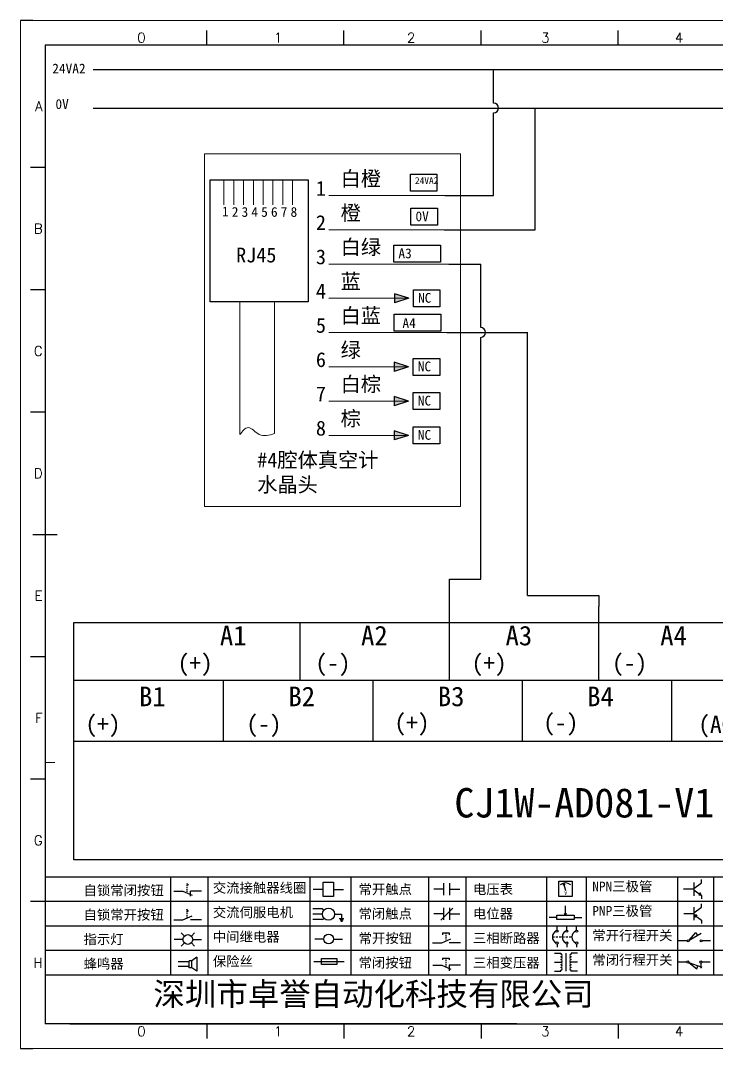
# Model space of a CAD drawing. Header units: millimetres. Extents: x -300 to 54435, y -106 to 60527.
# Drawn here: x 460.7 to 603, y 648.4 to 858.4 of the extents above; entities that cross this region are included whole.
import ezdxf
from ezdxf.enums import TextEntityAlignment as Align

# ---------------------------------------------------------------- set-up
doc = ezdxf.new("R2010")
doc.units = ezdxf.units.MM
doc.layers.add('AE_BOR', color=1, linetype='Continuous')
doc.layers.add('MISC', color=2, linetype='Continuous')
doc.styles.get("Standard").update_dxf_attribs({"font": ''})
doc.styles.add('WD', font='romans.shx', dxfattribs={"width": 0.8, "bigfont": 'gbcbig.shx'})
doc.styles.add('样式 0', font='')
doc.styles.add('样式 2', font='')
doc.styles.add('汉字', font='')
doc.styles.get('Standard').set_extended_font_data('SimSun')
doc.styles.get('样式 0').set_extended_font_data('KaiTi_GB2312')
doc.styles.get('样式 2').set_extended_font_data('NSimSun')
doc.styles.get('汉字').set_extended_font_data('新宋体')

# ---------------------------------------------------------------- blocks, each defined once
blk = doc.blocks.new('*U4')
at = {"linetype": 'ByBlock'}
for p, q in [((-1909.23, -780.45), (-1909.23, -780.67)), ((-1909.23, -780.45), (-1908.92, -780.84)), ((-1909.23, -780.84), (-1909.23, -781.05)), ((-1911.92, -782.07), (-1910.06, -782.07)), ((-1910.06, -782.07), (-1908.18, -782.88)), ((-1909.23, -781.23), (-1909.23, -781.44)), ((-1909.23, -781.61), (-1909.23, -781.83)), ((-1909.23, -782), (-1909.23, -782.21)), ((-1909.23, -782.38), (-1909.23, -782.43)), ((-1908.52, -783.07), (-1908.52, -782.07)), ((-1906.25, -782.07), (-1908.52, -782.07))]:
    blk.add_line(p, q, dxfattribs=at)
blk = doc.blocks.new('*U6')
at = {"linetype": 'ByBlock'}
for p, q in [((-1908.88, -791.17), (-1909.23, -790.71)), ((-1909.23, -790.71), (-1909.23, -790.92)), ((-1909.23, -791.09), (-1909.23, -791.31)), ((-1909.23, -791.48), (-1909.23, -791.69)), ((-1911.92, -792.89), (-1910.06, -792.89)), ((-1910.06, -792.89), (-1908.18, -792.08)), ((-1909.23, -791.86), (-1909.23, -792.08)), ((-1909.23, -792.25), (-1909.23, -792.47)), ((-1906.25, -792.89), (-1908.52, -792.89))]:
    blk.add_line(p, q, dxfattribs=at)
blk = doc.blocks.new('蜂鸣器')
at = {"linetype": 'ByBlock'}
for p, q in [((-1907.17, -795.53), (-1908.25, -796.26)), ((-1907.17, -795.53), (-1907.17, -798.41)), ((-1908.8, -796.48), (-1911.01, -796.48)), ((-1908.8, -797.46), (-1911.01, -797.46)), ((-1908.25, -796.26), (-1908.8, -796.26)), ((-1908.8, -797.68), (-1908.8, -796.26)), ((-1908.25, -797.68), (-1908.8, -797.68)), ((-1908.25, -797.68), (-1908.25, -796.26)), ((-1907.17, -798.41), (-1908.25, -797.68))]:
    blk.add_line(p, q, dxfattribs=at)
blk = doc.blocks.new('指示灯')
at = {"linetype": 'ByBlock'}
for p, q in [((-1854.25, -776.92), (-1856.06, -776.92)), ((-1854.62, -775.59), (-1853.97, -776.23)), ((-1851.9, -775.59), (-1852.54, -776.23)), ((-1852.26, -776.92), (-1850.45, -776.92)), ((-1854.62, -778.25), (-1853.97, -777.61)), ((-1851.9, -778.25), (-1852.54, -777.61))]:
    blk.add_line(p, q, dxfattribs=at)
blk.add_circle((-1853.26, -776.92), 0.992, dxfattribs=at)
blk = doc.blocks.new('交流接触器线圈')
at = {"linetype": 'ByBlock'}
for p, q in [((-1880.82, -781.77), (-1882.87, -781.77)), ((-1878.72, -781.77), (-1876.67, -781.77))]:
    blk.add_line(p, q, dxfattribs=at)
blk.add_lwpolyline([(-1880.82, -780.28), (-1878.72, -780.28), (-1878.72, -783.26), (-1880.82, -783.26)], close=True, dxfattribs=at)
blk = doc.blocks.new('交流伺服电机')
at = {"linetype": 'ByBlock'}
for p, q in [((-1880.97, -785.75), (-1882.94, -785.75)), ((-1880.97, -786.85), (-1882.94, -786.85)), ((-1880.97, -785.75), (-1880.65, -786.03)), ((-1878.49, -786.85), (-1877.07, -786.85)), ((-1877.07, -786.85), (-1877.07, -787.72)), ((-1880.97, -787.94), (-1882.94, -787.94)), ((-1880.97, -787.94), (-1880.65, -787.67)), ((-1877.54, -787.72), (-1876.59, -787.72)), ((-1877.38, -788.01), (-1876.75, -788.01)), ((-1877.23, -788.29), (-1876.9, -788.29))]:
    blk.add_line(p, q, dxfattribs=at)
blk.add_circle((-1879.73, -786.85), 1.24, dxfattribs=at)
blk = doc.blocks.new('中间继电器')
at = {"linetype": 'ByBlock'}
for p, q in [((-1880.72, -791.92), (-1882.54, -791.92)), ((-1878.74, -791.92), (-1876.92, -791.92))]:
    blk.add_line(p, q, dxfattribs=at)
blk.add_circle((-1879.73, -791.92), 0.992, dxfattribs=at)
blk = doc.blocks.new('保险丝')
at = {"linetype": 'ByBlock'}
blk.add_line((-1882.72, -796.49), (-1876.55, -796.49), dxfattribs=at)
blk.add_lwpolyline([(-1881.2, -795.86), (-1878.06, -795.86), (-1878.06, -797.12), (-1881.2, -797.12)], close=True, dxfattribs=at)
blk = doc.blocks.new('常开按钮')
at = {"linetype": 'ByBlock'}
for p, q in [((-1910.06, -787.73), (-1908.18, -786.93)), ((-1909.9, -785.68), (-1908.56, -785.68)), ((-1909.9, -785.68), (-1909.9, -786.07)), ((-1909.23, -785.68), (-1909.23, -785.89)), ((-1909.23, -786.06), (-1909.23, -786.28)), ((-1909.23, -786.45), (-1909.23, -786.67)), ((-1909.23, -786.84), (-1909.23, -787.05)), ((-1909.23, -787.22), (-1909.23, -787.38)), ((-1908.56, -785.68), (-1908.56, -786.07)), ((-1911.92, -787.73), (-1910.06, -787.73)), ((-1906.25, -787.73), (-1908.52, -787.73))]:
    blk.add_line(p, q, dxfattribs=at)
blk = doc.blocks.new('常开触点')
at = {"linetype": 'ByBlock'}
for p, q in [((-1853.82, -782.99), (-1853.82, -780.56)), ((-1852.6, -782.99), (-1852.6, -780.56)), ((-1853.82, -781.77), (-1855.88, -781.77)), ((-1852.6, -781.77), (-1850.55, -781.77))]:
    blk.add_line(p, q, dxfattribs=at)
blk = doc.blocks.new('常闭触点')
at = {"linetype": 'ByBlock'}
for p, q in [((-1853.82, -786.77), (-1855.88, -786.77)), ((-1852.01, -785.66), (-1854.43, -788.1)), ((-1853.82, -787.99), (-1853.82, -785.56)), ((-1852.6, -787.99), (-1852.6, -785.56)), ((-1852.6, -786.77), (-1850.55, -786.77))]:
    blk.add_line(p, q, dxfattribs=at)
blk = doc.blocks.new('常闭按钮')
at = {"linetype": 'ByBlock'}
for p, q in [((-1854.11, -790.83), (-1852.77, -790.83)), ((-1854.11, -790.83), (-1854.11, -791.22)), ((-1853.44, -790.83), (-1853.44, -791.04)), ((-1853.44, -791.21), (-1853.44, -791.43)), ((-1853.44, -791.6), (-1853.44, -791.82)), ((-1852.77, -790.83), (-1852.77, -791.22)), ((-1856.13, -792.28), (-1854.28, -792.28)), ((-1854.28, -792.28), (-1852.4, -793.09)), ((-1853.44, -791.99), (-1853.44, -792.2)), ((-1853.44, -792.37), (-1853.44, -792.53)), ((-1850.47, -792.28), (-1852.73, -792.28)), ((-1852.73, -792.28), (-1852.73, -793.43))]:
    blk.add_line(p, q, dxfattribs=at)
blk = doc.blocks.new('电压表')
at = {"linetype": 'ByBlock'}
for p, q in [((-1814.84, -780.75), (-1814.91, -781.13)), ((-1814.6, -781.05), (-1814.91, -781.13)), ((-1814.84, -780.75), (-1814.46, -782.26)), ((-1814.84, -780.75), (-1814.6, -781.05))]:
    blk.add_line(p, q, dxfattribs=at)
blk.add_lwpolyline([(-1815.84, -780.34), (-1813.07, -780.34), (-1813.07, -783.49), (-1815.84, -783.49)], close=True, dxfattribs=at)
blk.add_arc((-1814.46, -782.26), 1.56, 46.8313, 133.1687, dxfattribs=at)
at = {"linetype": 'ByBlock', "insert": (-1814.7, -782.39), "char_height": 0.75, "width": 0.6768, "attachment_point": 1}
blk.add_mtext('V', dxfattribs=at)
blk = doc.blocks.new('电位器')
at = {"linetype": 'ByBlock'}
for p, q in [((-1814.45, -787.3), (-1814.45, -785.39)), ((-1814.45, -787.3), (-1814.62, -786.96)), ((-1814.62, -786.96), (-1814.27, -786.96)), ((-1814.45, -787.3), (-1814.27, -786.96)), ((-1816.21, -787.75), (-1817.79, -787.75)), ((-1812.68, -787.75), (-1811.1, -787.75))]:
    blk.add_line(p, q, dxfattribs=at)
blk.add_lwpolyline([(-1816.21, -787.3), (-1812.68, -787.3), (-1812.68, -788.2), (-1816.21, -788.2)], close=True, dxfattribs=at)
blk = doc.blocks.new('三相断路器')
at = {"linetype": 'ByBlock'}
for p, q in [((-1816.17, -790.33), (-1816.17, -789.7)), ((-1814.17, -790.33), (-1814.17, -789.7)), ((-1812.18, -790.33), (-1812.18, -789.7)), ((-1817.14, -791.74), (-1816.72, -791.74)), ((-1816.45, -791.74), (-1816.03, -791.74)), ((-1816.17, -793.19), (-1816.17, -793.83)), ((-1815.76, -791.74), (-1815.34, -791.74)), ((-1815.07, -791.74), (-1814.65, -791.74)), ((-1814.38, -791.74), (-1813.96, -791.74)), ((-1814.17, -793.19), (-1814.17, -793.83)), ((-1813.69, -791.74), (-1813.27, -791.74)), ((-1812.18, -793.19), (-1812.18, -793.83))]:
    blk.add_line(p, q, dxfattribs=at)
for centre in [(-1816.17, -790.55), (-1814.17, -790.55), (-1812.18, -790.55), (-1816.17, -792.98), (-1814.17, -792.98), (-1812.18, -792.98)]:
    blk.add_circle(centre, 0.219, dxfattribs=at)
for centre in [(-1815.81, -791.74), (-1813.82, -791.74), (-1811.83, -791.74)]:
    blk.add_arc(centre, 1.32, 115.5791, 244.4209, dxfattribs=at)
blk = doc.blocks.new('三相变压器')
at = {"linetype": 'ByBlock'}
for p, q in [((-1816.69, -795.03), (-1815.37, -795.03)), ((-1815.37, -795.03), (-1815.37, -795.24)), ((-1814.34, -798.7), (-1814.34, -795.04)), ((-1812, -795.03), (-1813.32, -795.03)), ((-1813.32, -795.03), (-1813.32, -795.24)), ((-1816.69, -796.87), (-1815.37, -796.87)), ((-1812, -796.87), (-1813.32, -796.87)), ((-1816.69, -798.71), (-1815.37, -798.71)), ((-1815.37, -798.71), (-1815.37, -798.5)), ((-1813.32, -798.71), (-1813.32, -798.5)), ((-1812, -798.71), (-1813.32, -798.71))]:
    blk.add_line(p, q, dxfattribs=at)
for centre, start, end in [((-1815.37, -795.51), 270, 90), ((-1815.37, -796.06), 270, 90), ((-1813.32, -795.51), 90, 270), ((-1813.32, -796.06), 90, 270), ((-1815.37, -796.6), 270, 90), ((-1815.37, -797.14), 270, 90), ((-1815.37, -797.68), 270, 90), ((-1815.37, -798.23), 270, 90), ((-1813.32, -796.6), 90, 270), ((-1813.32, -797.14), 90, 270), ((-1813.32, -797.68), 90, 270), ((-1813.32, -798.23), 90, 270)]:
    blk.add_arc(centre, 0.271, start, end, dxfattribs=at)
blk = doc.blocks.new('NPN三极管')
at = {"linetype": 'ByBlock'}
for p, q in [((-1785.73, -780.61), (-1785.73, -783.32)), ((-1785.73, -781.82), (-1784.15, -780.66)), ((-1784.15, -780.66), (-1784.15, -779.98)), ((-1785.73, -781.97), (-1787.81, -781.97)), ((-1785.73, -782.11), (-1784.15, -783.27)), ((-1784.41, -782.73), (-1784.74, -783.18)), ((-1784.15, -783.27), (-1784.74, -783.18)), ((-1784.15, -783.27), (-1784.41, -782.73)), ((-1784.15, -783.27), (-1784.15, -783.96))]:
    blk.add_line(p, q, dxfattribs=at)
blk = doc.blocks.new('PNP三极管')
at = {"linetype": 'ByBlock'}
for p, q in [((-1784.9, -785.38), (-1784.9, -788.09)), ((-1783.32, -785.43), (-1783.32, -784.75)), ((-1784.9, -786.74), (-1786.98, -786.74)), ((-1784.9, -786.59), (-1783.32, -785.43)), ((-1784.9, -786.88), (-1783.32, -788.04)), ((-1784.9, -786.88), (-1784.31, -786.97)), ((-1784.9, -786.88), (-1784.64, -787.42)), ((-1784.31, -786.97), (-1784.64, -787.42)), ((-1783.32, -788.04), (-1783.32, -788.73))]:
    blk.add_line(p, q, dxfattribs=at)
blk = doc.blocks.new('常开行程开关')
at = {"linetype": 'ByBlock'}
for p, q in [((-1785.89, -792.17), (-1784.52, -790.62)), ((-1785.89, -792.17), (-1783.43, -790.72)), ((-1784.52, -790.62), (-1784.19, -791.17)), ((-1786.29, -792.3), (-1788.01, -792.3)), ((-1781.48, -792.3), (-1783.21, -792.3))]:
    blk.add_line(p, q, dxfattribs=at)
for centre in [(-1786.07, -792.3), (-1783.42, -792.3)]:
    blk.add_circle(centre, 0.219, dxfattribs=at)
blk = doc.blocks.new('常闭行程开关')
at = {"linetype": 'ByBlock'}
for p, q in [((-1786.34, -796.62), (-1788.07, -796.62)), ((-1785.93, -796.72), (-1783.25, -797.7)), ((-1785.93, -796.72), (-1784.3, -798)), ((-1784.3, -798), (-1784.08, -797.4)), ((-1783.48, -796.84), (-1783.48, -797.85)), ((-1781.54, -796.62), (-1783.26, -796.62))]:
    blk.add_line(p, q, dxfattribs=at)
for centre in [(-1786.12, -796.62), (-1783.48, -796.62)]:
    blk.add_circle(centre, 0.219, dxfattribs=at)

msp = doc.modelspace()

# ---------------------------------------------------------------- hatches: boundary and pattern name
for points in [[(539.997, 801.666), (537.049, 802.611), (537.049, 800.722)], [(539.951, 787.666), (537.003, 788.611), (537.003, 786.722)], [(539.951, 780.666), (537.003, 781.611), (537.003, 779.722)], [(539.951, 773.666), (537.003, 774.611), (537.003, 772.722)]]:
    msp.add_hatch(color=7).paths.add_polyline_path(points)

# ---------------------------------------------------------------- linework, layer by layer
at = {"color": 7}
for p, q in [((752.726, 853.414), (465.726, 853.414)), ((465.726, 853.414), (465.726, 653.414)), ((537.049, 802.611), (537.049, 800.722)), ((539.997, 801.666), (537.049, 802.611)), ((539.997, 801.666), (537.049, 800.722)), ((537.003, 788.611), (537.003, 786.722)), ((539.951, 787.666), (537.003, 788.611)), ((539.951, 787.666), (537.003, 786.722)), ((537.003, 781.611), (537.003, 779.722)), ((539.951, 780.666), (537.003, 781.611)), ((539.951, 780.666), (537.003, 779.722)), ((537.003, 774.611), (537.003, 772.722)), ((539.951, 773.666), (537.003, 774.611)), ((539.951, 773.666), (537.003, 772.722)), ((470.756, 653.414), (750.256, 653.414)), ((591.522, 653.414), (651.472, 653.414))]:
    msp.add_line(p, q, dxfattribs=at)
at = {"color": 0, "lineweight": -2}
for p, q in [((475.538, 848.421), (751.83, 848.421)), ((557.296, 841.549), (557.296, 848.421)), ((475.538, 840.549), (752.02, 840.549)), ((564.23, 740.953), (564.23, 794.735)), ((554.679, 744.28), (554.679, 793.691)), ((517.802, 723.537), (517.802, 735.258)), ((548.302, 723.537), (548.302, 735.258)), ((578.802, 723.537), (578.802, 735.258)), ((471.615, 723.672), (747.565, 723.672)), ((502.115, 723.672), (502.115, 711.162)), ((532.615, 723.672), (532.615, 711.162)), ((563.115, 723.672), (563.115, 711.162)), ((593.615, 723.672), (593.615, 711.162)), ((471.615, 711.162), (747.544, 711.162))]:
    msp.add_line(p, q, dxfattribs=at)
at = {"color": 7, "lineweight": -2}
for p, q in [((565.799, 815.666), (565.799, 840.549)), ((557.296, 822.666), (557.296, 839.549)), ((547.325, 822.666), (557.296, 822.666)), ((547.187, 815.666), (565.799, 815.666)), ((548.158, 808.634), (554.679, 808.634)), ((554.679, 795.691), (554.679, 808.634)), ((547.746, 794.691), (564.23, 794.691)), ((491.305, 683.414), (491.305, 663.414)), ((498.982, 683.414), (498.982, 663.414)), ((519.772, 683.414), (519.772, 663.414)), ((528.125, 683.414), (528.125, 663.414)), ((543.98, 683.414), (543.98, 663.414)), ((551.628, 683.414), (551.628, 663.414)), ((568.121, 683.414), (568.121, 663.414)), ((576.223, 683.414), (576.223, 663.414)), ((594.842, 683.414), (594.842, 663.414)), ((602.201, 683.414), (602.201, 663.414))]:
    msp.add_line(p, q, dxfattribs=at)
at = {"color": 7, "lineweight": 0}
for p, q in [((502.251, 825.944), (502.251, 820.787)), ((504.251, 825.944), (504.251, 820.787)), ((506.251, 825.944), (506.251, 820.787)), ((508.251, 825.944), (508.251, 820.787)), ((510.251, 825.944), (510.251, 820.787)), ((512.251, 825.944), (512.251, 820.787)), ((514.251, 825.944), (514.251, 820.787)), ((516.251, 825.944), (516.251, 820.787)), ((523.688, 822.666), (547.325, 822.666)), ((523.688, 815.666), (547.187, 815.666)), ((523.688, 808.666), (548.154, 808.666)), ((505.514, 801.047), (505.514, 773.813)), ((512.554, 801.047), (512.554, 774.04)), ((523.688, 801.666), (539.997, 801.666)), ((523.688, 794.666), (547.74, 794.666)), ((523.688, 787.666), (539.951, 787.666)), ((523.688, 780.666), (539.951, 780.666)), ((523.688, 773.666), (539.951, 773.666))]:
    msp.add_line(p, q, dxfattribs=at)
for p, q in [((548.302, 735.258), (548.302, 744.28)), ((548.302, 744.28), (554.679, 744.28)), ((564.23, 740.953), (578.802, 740.953)), ((578.802, 740.953), (578.802, 738.686)), ((578.802, 735.258), (578.802, 738.686))]:
    msp.add_line(p, q)
at = {"color": 7, "lineweight": 9, "ltscale": 0.1}
for p, q in [((465.726, 706.843), (467.725, 706.843)), ((562.061, 653.414), (591.522, 653.414)), ((590.165, 653.414), (590.165, 653.414)), ((590.165, 653.414), (590.165, 653.414)), ((590.165, 653.414), (590.165, 653.414)), ((590.165, 653.414), (590.165, 653.414))]:
    msp.add_line(p, q, dxfattribs=at)
at = {"color": 7, "linetype": 'ByBlock'}
for p, q in [((752.726, 683.414), (465.726, 683.414)), ((752.726, 678.414), (465.726, 678.414)), ((752.726, 673.414), (465.726, 673.414)), ((752.726, 668.414), (465.726, 668.414)), ((752.726, 663.414), (465.726, 663.414))]:
    msp.add_line(p, q, dxfattribs=at)
at = {"color": 7, "ltscale": 2}
msp.add_line((562.061, 653.414), (465.726, 653.414), dxfattribs=at)
at = {"lineweight": 0}
msp.add_lwpolyline([(498.278, 831.19), (550.528, 831.19), (550.528, 759.101), (498.278, 759.101)], close=True, dxfattribs=at)
at = {"color": 7}
for points in [[(499.431, 825.875), (519.462, 825.875), (519.462, 800.937), (499.431, 800.937)], [(540.327, 827.06), (545.73, 827.06), (545.73, 823.586), (540.327, 823.586)], [(540.424, 820.06), (545.827, 820.06), (545.827, 816.586), (540.424, 816.586)], [(536.944, 812.503), (546.46, 812.503), (546.461, 809.029), (536.944, 809.029)], [(540.948, 803.403), (546.351, 803.403), (546.351, 799.929), (540.948, 799.929)], [(536.988, 798.44), (546.505, 798.44), (546.505, 794.965), (536.988, 794.965)], [(540.902, 789.403), (546.305, 789.403), (546.305, 785.929), (540.902, 785.929)], [(540.902, 782.403), (546.305, 782.403), (546.305, 778.929), (540.902, 778.929)], [(540.902, 775.403), (546.305, 775.403), (546.305, 771.929), (540.902, 771.929)]]:
    msp.add_lwpolyline(points, close=True, dxfattribs=at)
at = {"color": 0, "lineweight": -2}
msp.add_lwpolyline([(471.615, 735.404), (747.544, 735.404), (747.544, 686.92), (471.615, 686.92)], close=True, dxfattribs=at)
at = {"color": 7, "lineweight": -2}
for centre in [(557.296, 840.549), (554.679, 794.691)]:
    msp.add_arc(centre, 1, 270, 90, dxfattribs=at)
at = {"color": 7, "lineweight": 0}
msp.add_spline([(505.514, 773.813), (507.171, 775.254), (509.455, 773.85), (512.554, 774.04)], degree=3, dxfattribs=at)
at = {"layer": 'AE_BOR', "color": 7, "lineweight": 30}
for p, q in [((463.256, 858.414), (460.722, 858.414)), ((463.226, 753.414), (468.226, 753.414)), ((460.722, 648.414), (463.256, 648.414))]:
    msp.add_line(p, q, dxfattribs=at)
at = {"layer": 'AE_BOR', "color": 7, "lineweight": 15}
for p, q in [((460.722, 858.414), (757.722, 858.414)), ((460.722, 648.414), (460.722, 858.414)), ((757.722, 648.414), (460.722, 648.414))]:
    msp.add_line(p, q, dxfattribs=at)
at = {"layer": 'AE_BOR', "color": 7}
for p, q in [((498.756, 853.414), (498.756, 856.414)), ((526.756, 853.414), (526.756, 856.414)), ((554.756, 853.414), (554.756, 856.414)), ((582.756, 853.414), (582.756, 856.414)), ((465.726, 828.414), (462.726, 828.414)), ((465.726, 803.414), (462.726, 803.414)), ((465.726, 778.414), (462.726, 778.414)), ((465.726, 728.414), (462.726, 728.414)), ((465.726, 703.414), (462.726, 703.414)), ((465.726, 678.414), (462.726, 678.414)), ((498.756, 653.414), (498.756, 650.414)), ((526.756, 653.414), (526.756, 650.414)), ((554.756, 653.414), (554.756, 650.414)), ((582.756, 653.414), (582.756, 650.414))]:
    msp.add_line(p, q, dxfattribs=at)

# ---------------------------------------------------------------- block references
at = {"color": 7, "linetype": 'ByBlock'}
for name, p in [('电压表', (2386.432, 1462.93)), ('NPN三极管', (2383.92, 1462.917)), ('*U4', (2403.914, 1462.591)), ('交流接触器线圈', (2403.339, 1462.683)), ('常开触点', (2400.993, 1462.711)), ('*U6', (2403.914, 1467.591)), ('交流伺服电机', (2403.339, 1462.683)), ('常闭触点', (2400.993, 1462.711)), ('电位器', (2386.432, 1462.93)), ('PNP三极管', (2383.094, 1462.688)), ('常开按钮', (2456.779, 1457.711)), ('三相断路器', (2386.432, 1462.93)), ('常开行程开关', (2383.094, 1462.688)), ('指示灯', (2348.129, 1447.591)), ('中间继电器', (2403.339, 1462.683)), ('三相变压器', (2386.432, 1462.93)), ('蜂鸣器', (2403.914, 1462.591)), ('保险丝', (2403.339, 1462.683)), ('常闭按钮', (2400.993, 1457.711)), ('常闭行程开关', (2383.094, 1462.688))]:
    msp.add_blockref(name, p, dxfattribs=at)

# ---------------------------------------------------------------- texts
at = {"color": 0, "lineweight": -2, "attachment_point": 1}
for s, insert, char_height, width in [('0V', (467.842, 842.356), 2, 3.98139), ('A1', (501.419, 734.761), 4, 13.31977), ('A2', (530.242, 734.761), 4, 13.31977), ('A3', (559.743, 734.761), 4, 13.31977), ('A4', (591.322, 734.761), 4, 13.31977), ('(+)', (492.791, 728.921), 3.5, 24.73999), ('(-)', (520.928, 728.921), 3.5, 24.73999), ('(+)', (552.811, 728.921), 3.5, 24.73999), ('(-)', (581.493, 728.921), 3.5, 24.73999), ('B1', (484.912, 722.333), 4, 13.31977), ('B2', (515.412, 722.333), 4, 13.31977), ('B3', (545.912, 722.333), 4, 13.31977), ('B4', (576.412, 722.333), 4, 13.31977), ('(+)', (473.972, 716.456), 3.5, 24.73999), ('(-)', (506.834, 716.456), 3.5, 24.73999), ('(+)', (537.065, 716.753), 3.5, 24.73999), ('(-)', (567.455, 716.753), 3.5, 24.73999), ('(AG)', (599.104, 716.388), 3.5, 24.73999)]:
    msp.add_mtext(s, dxfattribs=dict(at, insert=insert, char_height=char_height, width=width))
at = {"color": 7, "attachment_point": 1}
for s, insert, char_height, width in [('{\\fSimSun|b0|i0|c134|p2;白橙}', (526.073, 827.64), 3.024, 47.92444), ('{\\fSimSun|b0|i0|c134|p2;1}', (521.02, 825.651), 3.024, 47.92444), ('{\\fSimSun|b0|i0|c134|p2;1}', (501.847, 820.389), 2, 3.70552), ('{\\fSimSun|b0|i0|c134|p2;2}', (503.847, 820.319), 2, 3.70552), ('{\\fSimSun|b0|i0|c134|p2;3}', (505.847, 820.319), 2, 3.70552), ('{\\fSimSun|b0|i0|c134|p2;4}', (507.847, 820.319), 2, 3.70552), ('{\\fSimSun|b0|i0|c134|p2;5}', (509.847, 820.319), 2, 3.70552), ('{\\fSimSun|b0|i0|c134|p2;6}', (511.847, 820.319), 2, 3.70552), ('{\\fSimSun|b0|i0|c134|p2;7}', (513.847, 820.319), 2, 3.70552), ('{\\fSimSun|b0|i0|c134|p2;8}', (515.847, 820.319), 2, 3.70552), ('{\\fSimSun|b0|i0|c134|p2;橙}', (526.073, 820.64), 3.024, 47.92444), ('{\\fSimSun|b0|i0|c134|p2;2}', (521.02, 818.651), 3.024, 47.92444), ('{\\fSimSun|b0|i0|c134|p2;白绿}', (526.073, 813.64), 3.024, 47.92444), ('{\\fSimSun|b0|i0|c134|p2;RJ45}', (504.73, 812.024), 3.024, 47.92444), ('{\\fSimSun|b0|i0|c134|p2;3}', (521.02, 811.651), 3.024, 47.92444), ('{\\fSimSun|b0|i0|c134|p2;蓝}', (526.073, 806.64), 3.024, 47.92444), ('{\\fSimSun|b0|i0|c134|p2;4}', (521.02, 804.651), 3.024, 47.92444), ('{\\fSimSun|b0|i0|c134|p2;白蓝}', (526.073, 799.64), 3.024, 47.92444), ('{\\fSimSun|b0|i0|c134|p2;5}', (521.02, 797.651), 3.024, 47.92444), ('{\\fSimSun|b0|i0|c134|p2;绿}', (526.073, 792.64), 3.024, 47.92444), ('{\\fSimSun|b0|i0|c134|p2;6}', (521.02, 790.651), 3.024, 47.92444), ('{\\fSimSun|b0|i0|c134|p2;白棕}', (526.073, 785.64), 3.024, 47.92444), ('{\\fSimSun|b0|i0|c134|p2;7}', (521.02, 783.651), 3.024, 47.92444), ('{\\fSimSun|b0|i0|c134|p2;棕}', (526.073, 778.64), 3.024, 47.92444), ('{\\fSimSun|b0|i0|c134|p2;8}', (521.02, 776.651), 3.024, 47.92444), ('#4腔体真空计\\P水晶头', (509.045, 770.16), 3.024, 47.92444)]:
    msp.add_mtext(s, dxfattribs=dict(at, insert=insert, char_height=char_height, width=width))
at = {"color": 7, "width": 11.52479, "attachment_point": 1, "style": '样式 2'}
for s, insert, char_height in [('24VA2', (541.255, 826.416), 1.4), ('0V', (541.351, 819.416), 2), ('A3', (537.871, 811.859), 2), ('NC', (541.876, 802.759), 2), ('A4', (538.693, 797.612), 2), ('NC', (541.83, 788.759), 2), ('NC', (541.83, 781.759), 2), ('NC', (541.83, 774.759), 2)]:
    msp.add_mtext(s, dxfattribs=dict(at, insert=insert, char_height=char_height))
at = {"lineweight": 0, "insert": (549.296, 701.606), "char_height": 6, "width": 332.37399, "attachment_point": 1}
msp.add_mtext('CJ1W-AD081-V1 模块1', dxfattribs=at)
at = {"color": 7, "char_height": 2, "attachment_point": 1, "style": '汉字'}
for s, insert in [('{\\fKaiTi_GB2312|b0|i0|c134|p49;交流接触器线圈}', (499.976, 682.223)), ('{\\fKaiTi_GB2312|b0|i0|c134|p49;NPN三极管}', (577.456, 682.507)), ('{\\fKaiTi_GB2312|b0|i0|c134|p49;自锁常闭按钮}', (473.582, 681.729)), ('{\\fKaiTi_GB2312|b0|i0|c134|p49;常开触点}', (529.73, 681.936)), ('{\\fKaiTi_GB2312|b0|i0|c134|p49;电压表}', (553.089, 681.945)), ('{\\fKaiTi_GB2312|b0|i0|c134|p49;自锁常开按钮}', (473.582, 676.729)), ('{\\fKaiTi_GB2312|b0|i0|c134|p49;交流伺服电机}', (499.976, 677.223)), ('{\\fKaiTi_GB2312|b0|i0|c134|p49;常闭触点}', (529.73, 676.936)), ('{\\fKaiTi_GB2312|b0|i0|c134|p49;电位器}', (553.089, 676.945)), ('{\\fKaiTi_GB2312|b0|i0|c134|p49;PNP三极管}', (577.456, 677.507)), ('{\\fKaiTi_GB2312|b0|i0|c134|p49;指示灯}', (473.582, 671.729)), ('{\\fKaiTi_GB2312|b0|i0|c134|p49;中间继电器}', (499.976, 672.223)), ('{\\fKaiTi_GB2312|b0|i0|c134|p49;常开按钮}', (529.73, 671.936)), ('{\\fKaiTi_GB2312|b0|i0|c134|p49;三相断路器}', (553.089, 671.945)), ('{\\fKaiTi_GB2312|b0|i0|c134|p49;常开行程开关}', (577.456, 672.507)), ('{\\fKaiTi_GB2312|b0|i0|c134|p49;常闭行程开关}', (577.456, 667.507)), ('{\\fKaiTi_GB2312|b0|i0|c134|p49;蜂鸣器}', (473.582, 666.729)), ('{\\fKaiTi_GB2312|b0|i0|c134|p49;保险丝}', (499.976, 667.223)), ('{\\fKaiTi_GB2312|b0|i0|c134|p49;常闭按钮}', (529.73, 666.936)), ('{\\fKaiTi_GB2312|b0|i0|c134|p49;三相变压器}', (553.089, 666.945))]:
    msp.add_mtext(s, dxfattribs=dict(at, insert=insert))
at = {"color": 7, "lineweight": -2, "insert": (487.859, 661.886), "char_height": 4.70644, "width": 96.11383, "attachment_point": 1}
msp.add_mtext('深圳市卓誉自动化科技有限公司', dxfattribs=at)
at = {"layer": 'AE_BOR', "color": 7, "style": 'WD'}
for s, p in [('0', (485.392, 853.914)), ('1', (513.318, 853.914)), ('2', (540.468, 853.914)), ('3', (567.868, 853.914)), ('4', (595.168, 853.914)), ('0', (485.392, 650.914)), ('1', (513.318, 650.914)), ('2', (540.468, 650.914)), ('3', (567.868, 650.914)), ('4', (595.168, 650.914))]:
    msp.add_text(s, height=2, dxfattribs=at).set_placement(p, align=Align.CENTER)
for s, p in [('A', (465.226, 840.914)), ('B', (465.226, 815.914)), ('C', (465.226, 790.914)), ('D', (465.226, 765.914)), ('E', (465.226, 740.914)), ('F', (465.226, 715.914)), ('G', (465.226, 690.914)), ('H', (465.226, 665.914))]:
    msp.add_text(s, height=2, dxfattribs=at).set_placement(p, align=Align.MIDDLE_RIGHT)
at = {"layer": 'MISC', "color": 0, "insert": (467.197, 849.615), "char_height": 2, "width": 5.01683, "attachment_point": 1, "style": '样式 0'}
msp.add_mtext('24VA2', dxfattribs=at)

doc.saveas('drawing.dxf')
